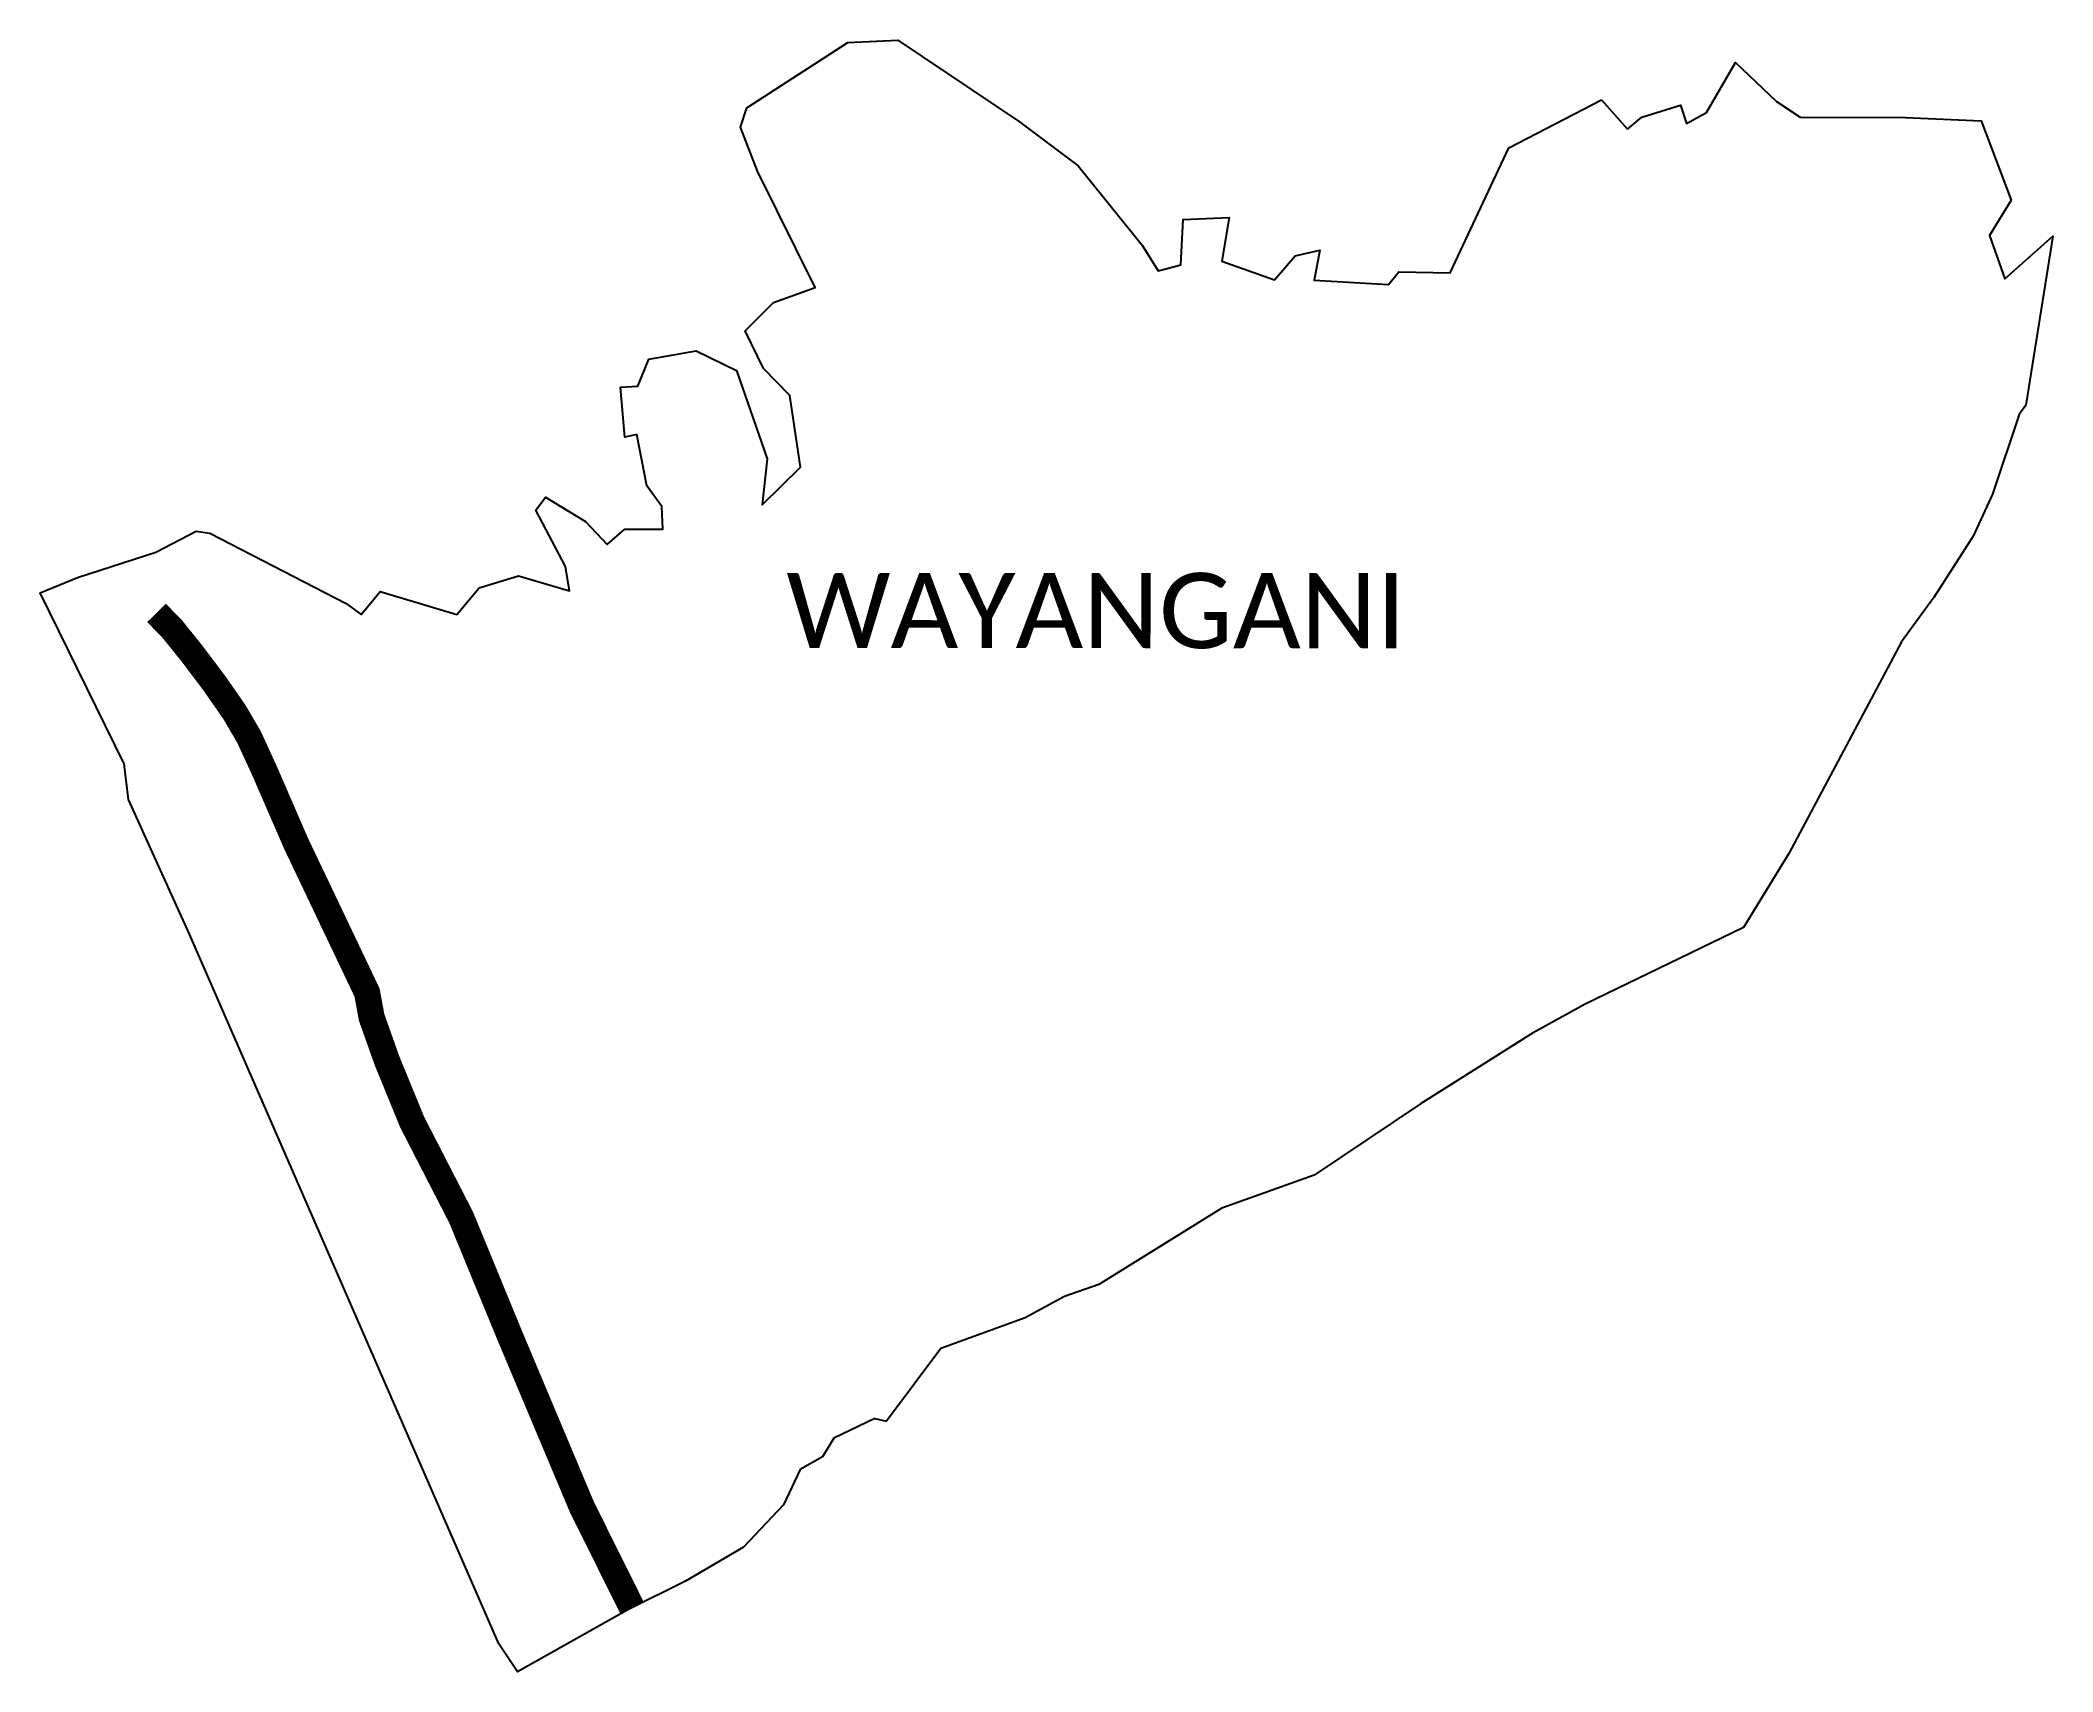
# Model space of a CAD drawing. Header units: metres. Extents: x 350006 to 353852, y 1754815 to 1757932.
import ezdxf

# ---------------------------------------------------------------- set-up
doc = ezdxf.new("R2010")
doc.units = ezdxf.units.M
for name, color, linetype in [('UNPROTECTED', 130, 'Continuous'), ('UNPROTECTED DUE TO CREEK', 150, 'Continuous'), ('VILLAGE NAME', 250, 'Continuous')]:
    doc.layers.add(name, color=color, linetype=linetype)

msp = doc.modelspace()

# ---------------------------------------------------------------- linework, layer by layer
at = {"color": 3}
for points in [[(351601.3, 1755298.7), (351522.6, 1755261.1), (351501, 1755225.4), (351458.7, 1755201.6), (351426.7, 1755133.7), (351349.9, 1755053.1), (351239.6, 1754988.1), (351128, 1754932.9), (350918.1, 1754815), (350882.5, 1754868.3), (350291.9, 1756224.1), (350175.4, 1756481.6), (350167.1, 1756550), (350006.5, 1756876.3), (350077.4, 1756906), (350227.2, 1756954.1), (350304.2, 1756994.7), (350330.8, 1756990.7), (350591.2, 1756856.3), (350619.4, 1756835.5), (350655.7, 1756879.3), (350802.2, 1756835.2), (350845, 1756885.9), (350920.2, 1756909), (351017.4, 1756880.5), (351010, 1756926.6), (350953.1, 1757034.5), (350971.6, 1757059.5), (351048.2, 1757012.6), (351089.4, 1756969.2), (351123.4, 1756998.1), (351195.9, 1756998.2), (351194.2, 1757041.8), (351165.3, 1757081.2), (351146.4, 1757179.1), (351123.5, 1757173.9), (351115, 1757269.7), (351148, 1757271.8), (351169.5, 1757323.3), (351259.8, 1757338.8), (351336.7, 1757301.3), (351395.3, 1757132.5), (351385.8, 1757044.7), (351459.1, 1757117), (351438.7, 1757253.9), (351388.1, 1757305.2), (351353, 1757376.9), (351407.6, 1757431.3), (351487.2, 1757460.1), (351376.7, 1757682.1), (351344.7, 1757766.2), (351356.5, 1757803.2), (351549.5, 1757928.1), (351645, 1757932.5), (351877.4, 1757776.6), (351989.3, 1757692.7), (352111.8, 1757540.8), (352142.5, 1757491.9), (352185.6, 1757503.3), (352189.9, 1757589.7), (352277.9, 1757593.8), (352264.1, 1757510.3), (352364.5, 1757474.9), (352404.2, 1757520.6), (352451, 1757531.1), (352440.7, 1757474.3), (352582.5, 1757465.5), (352601.9, 1757490), (352700.5, 1757487.9), (352812.1, 1757727.2), (352989.4, 1757818.6)], [(353038.8, 1757762.3), (353066.4, 1757785.2), (353140.1, 1757808.7), (353152, 1757773.1), (353189.8, 1757794.4), (353245.4, 1757890.2), (353323.7, 1757815.3), (353368.8, 1757785.7), (353570.1, 1757784.6), (353714.9, 1757778.4), (353772.3, 1757626.7), (353730.9, 1757559.5), (353759.8, 1757476.3), (353851.6, 1757558), (353800, 1757235.2), (353787.4, 1757217.4), (353736.7, 1757065.1), (353699.4, 1756984.8), (353624.4, 1756867.7), (353562.7, 1756783), (353347.2, 1756378.4), (353260.5, 1756236.9), (352958.4, 1756090.4), (352857.8, 1756035.5), (352643.7, 1755900.5), (352440.2, 1755764.2), (352264.3, 1755700.6), (352029.2, 1755554.7), (351963.2, 1755532.1), (351888.1, 1755491.2), (351727, 1755432.4), (351623.6, 1755294.1)], [(352989.4, 1757818.6), (353038.8, 1757762.3)], [(351601.3, 1755298.7), (351623.6, 1755294.1)]]:
    msp.add_lwpolyline(points, dxfattribs=at)
at = {"layer": 'UNPROTECTED', "const_width": 50, "flags": 128}
msp.add_lwpolyline([(350371.8, 1756656.9), (350377.4, 1756648.9), (350405.2, 1756601.4), (350435.6, 1756535.2), (350495, 1756398.2), (350609.3, 1756158.2), (350630.9, 1756112.8), (350639.6, 1756065.4), (350668.9, 1755982.9), (350717.1, 1755865.2), (350810.5, 1755683.5), (350903, 1755458.7), (351041.4, 1755129.6), (351137, 1754937.4)], dxfattribs=at)
at = {"layer": 'UNPROTECTED DUE TO CREEK', "const_width": 50, "flags": 128}
msp.add_lwpolyline([(350228.6, 1756838.2), (350257.5, 1756808.9), (350296.3, 1756760.7), (350339.2, 1756703.8), (350371.8, 1756656.9)], dxfattribs=at)

# ---------------------------------------------------------------- texts
at = {"layer": 'VILLAGE NAME', "insert": (351431.8, 1756914.8), "char_height": 143.7, "attachment_point": 1, "rotation": 359.9793}
msp.add_mtext_dynamic_manual_height_columns('{\\fCalibri|b0|i0|c0|p34;WAYANGANI}', width=1418, gutter_width=718.5, heights=[0], dxfattribs=at)
msp.add_mtext_dynamic_manual_height_columns('{\\fCalibri|b0|i0|c0|p34;WAYANGANI}', width=1418, gutter_width=718.5, heights=[0], dxfattribs=at)

doc.saveas('drawing.dxf')
